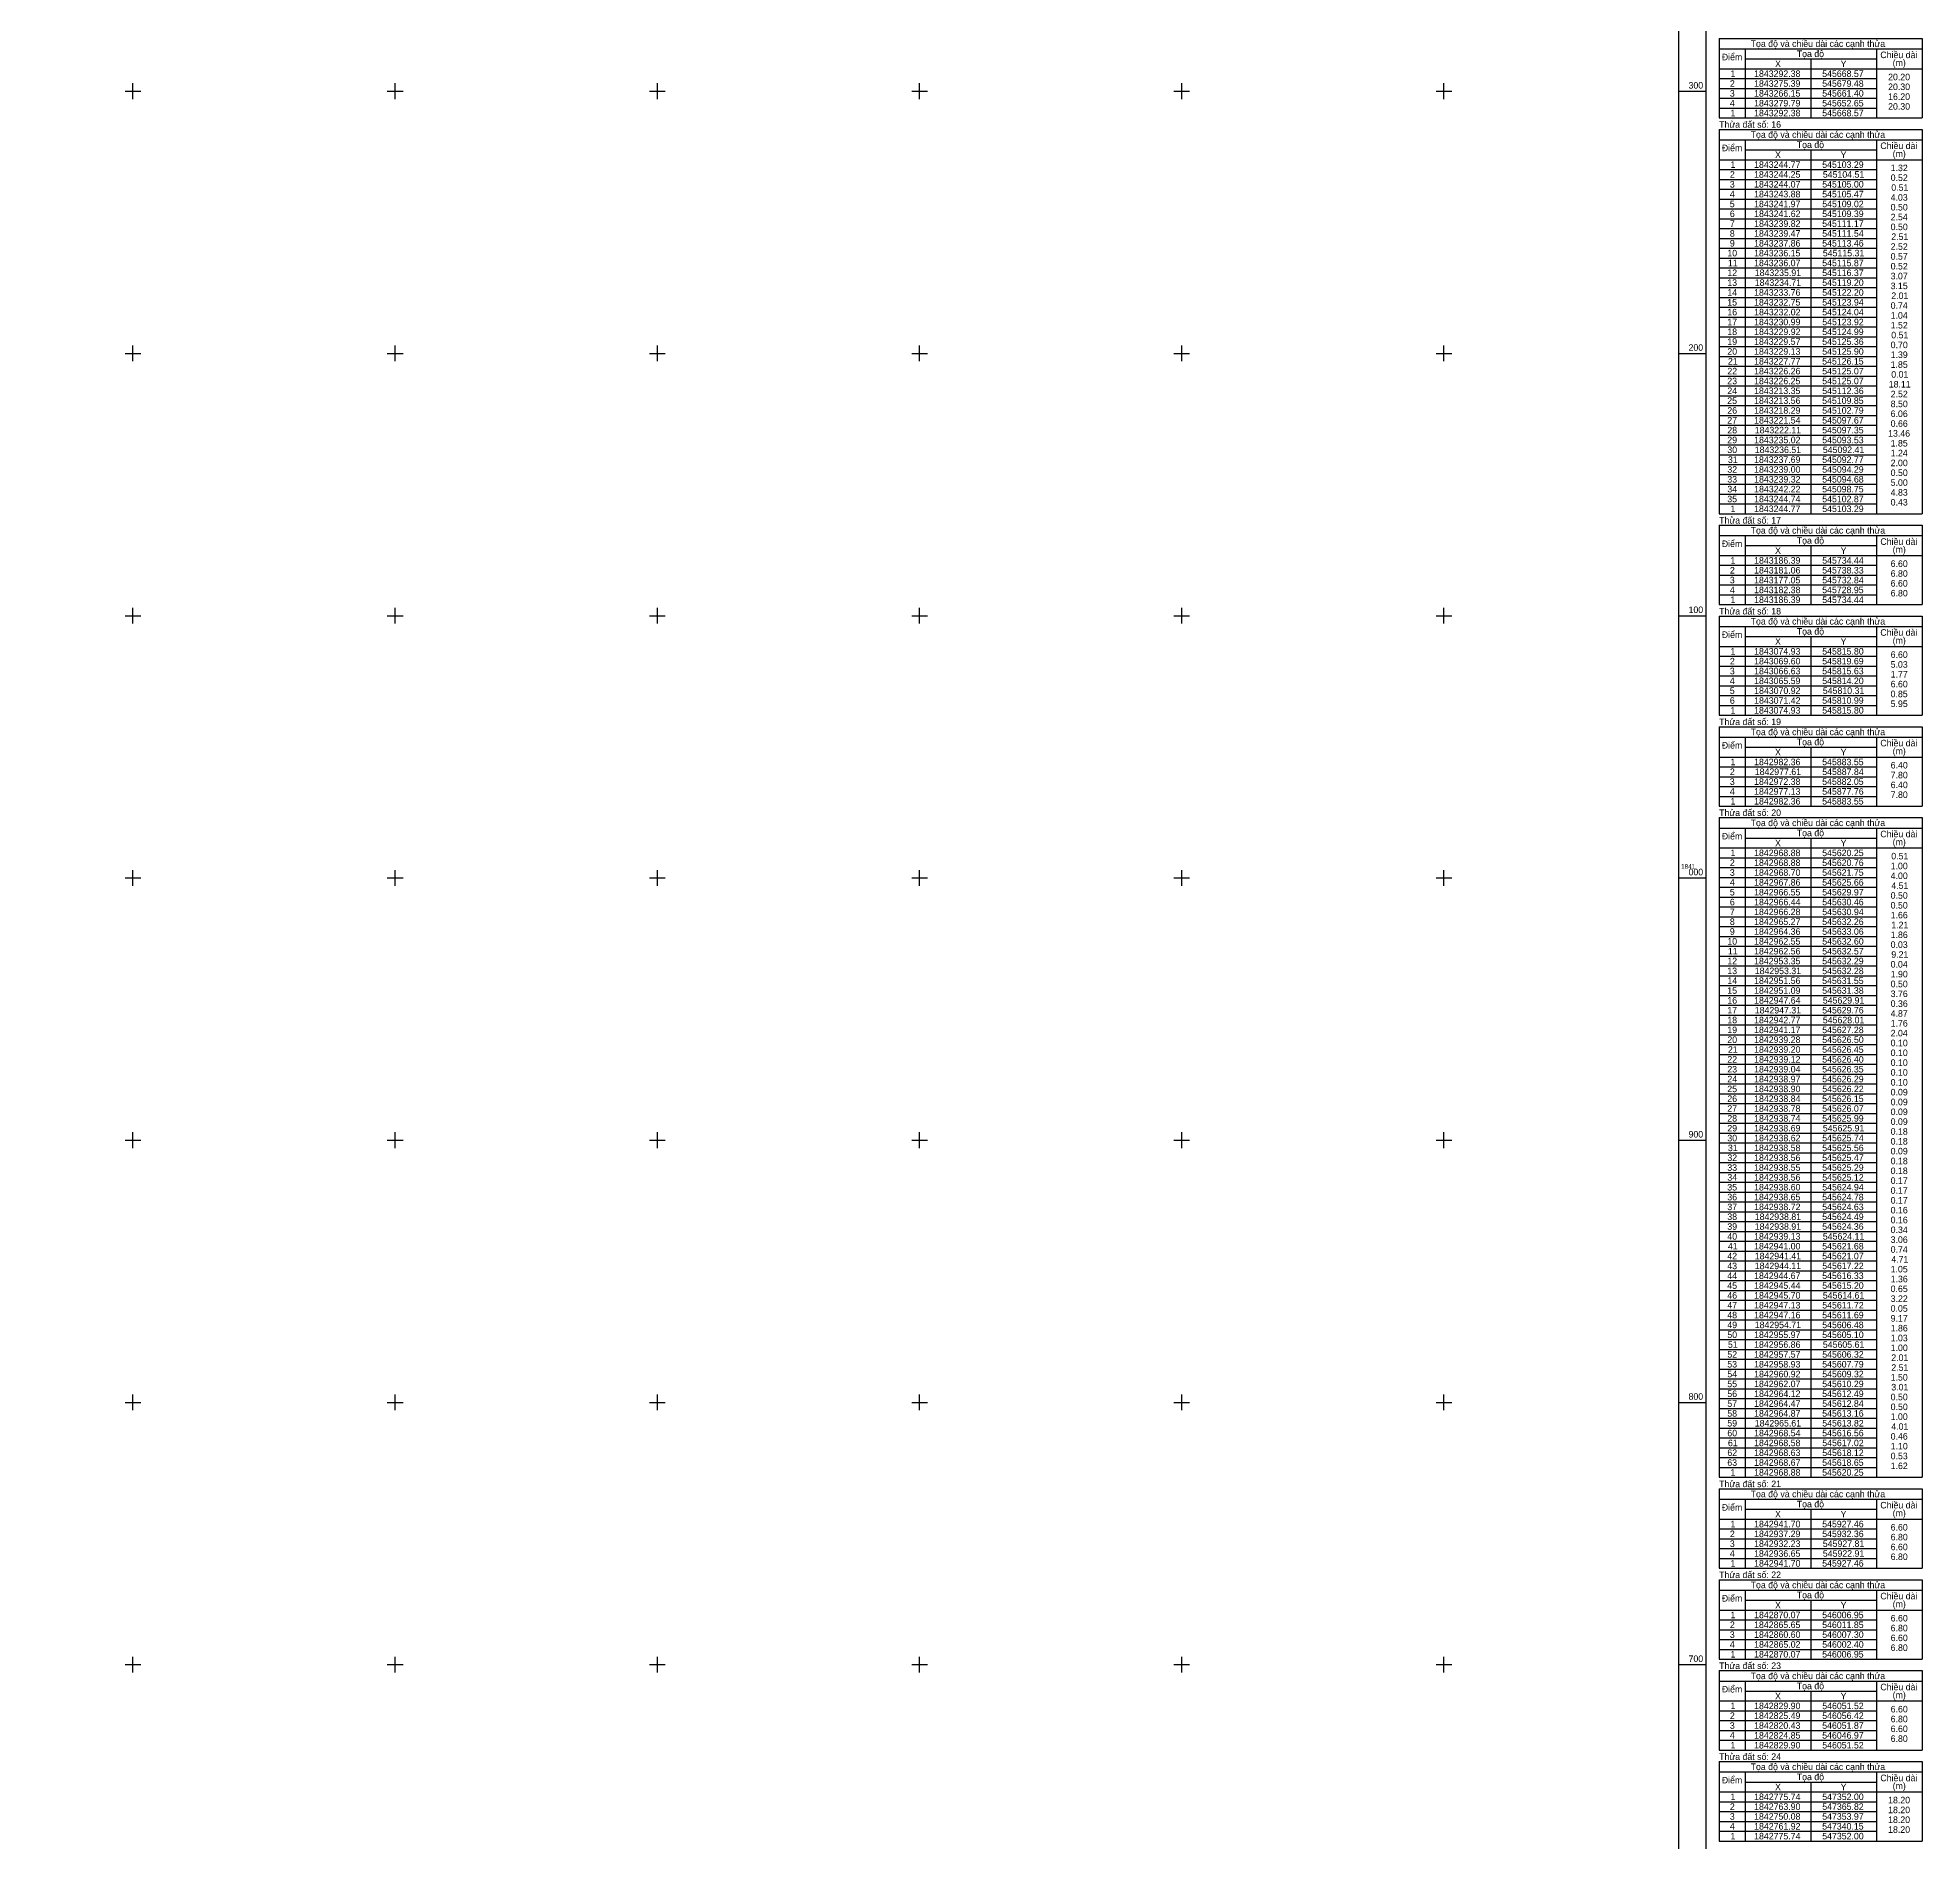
# Model space of a CAD drawing. Extents: x 542197 to 550482, y 1822129 to 1845893.
# Drawn here: x 549764 to 550482, y 1840632 to 1841320 of the extents above; entities that cross this region are included whole.
import ezdxf

# ---------------------------------------------------------------- set-up
doc = ezdxf.new("R2010")
doc.units = 0
doc.layers.add('Level 63', color=7, linetype='Continuous')

msp = doc.modelspace()

# ---------------------------------------------------------------- linework, layer by layer
at = {"layer": 'Level 63'}
for p, q in [((550404.92, 1841320.11), (550482.42, 1841320.11)), ((550404.92, 1841320.11), (550404.92, 1841289.81)), ((550482.42, 1841320.11), (550482.42, 1841289.81)), ((550404.92, 1841316.16), (550482.42, 1841316.16)), ((550414.92, 1841316.16), (550414.92, 1841289.81)), ((550414.92, 1841312.31), (550464.92, 1841312.31)), ((550439.92, 1841312.31), (550439.92, 1841289.81)), ((550464.92, 1841316.16), (550464.92, 1841289.81)), ((549800, 1841297), (549800, 1841303)), ((549900, 1841297), (549900, 1841303)), ((550000, 1841297), (550000, 1841303)), ((550100, 1841297), (550100, 1841303)), ((550200, 1841297), (550200, 1841303)), ((550300, 1841297), (550300, 1841303)), ((550404.92, 1841308.56), (550482.42, 1841308.56)), ((550404.92, 1841304.81), (550464.92, 1841304.81)), ((549797, 1841300), (549803, 1841300)), ((549897, 1841300), (549903, 1841300)), ((549997, 1841300), (550003, 1841300)), ((550097, 1841300), (550103, 1841300)), ((550197, 1841300), (550203, 1841300)), ((550297, 1841300), (550303, 1841300)), ((550389.42, 1841300), (550399.92, 1841300)), ((550404.92, 1841301.06), (550464.92, 1841301.06)), ((550404.92, 1841297.31), (550464.92, 1841297.31)), ((550404.92, 1841293.56), (550464.92, 1841293.56)), ((550404.92, 1841289.81), (550482.42, 1841289.81)), ((550404.92, 1841285.43), (550482.42, 1841285.43)), ((550404.92, 1841285.43), (550404.92, 1841138.88)), ((550404.92, 1841281.48), (550482.42, 1841281.48)), ((550414.92, 1841281.48), (550414.92, 1841138.88)), ((550464.92, 1841281.48), (550464.92, 1841138.88)), ((550482.42, 1841285.43), (550482.42, 1841138.88)), ((550414.92, 1841277.63), (550464.92, 1841277.63)), ((550439.92, 1841277.63), (550439.92, 1841138.88)), ((550404.92, 1841273.88), (550482.42, 1841273.88)), ((550404.92, 1841270.13), (550464.92, 1841270.13)), ((550404.92, 1841266.38), (550464.92, 1841266.38)), ((550404.92, 1841262.63), (550464.92, 1841262.63)), ((550404.92, 1841258.88), (550464.92, 1841258.88)), ((550404.92, 1841255.13), (550464.92, 1841255.13)), ((550404.92, 1841251.38), (550464.92, 1841251.38)), ((550404.92, 1841247.63), (550464.92, 1841247.63)), ((550404.92, 1841243.88), (550464.92, 1841243.88)), ((550404.92, 1841240.13), (550464.92, 1841240.13)), ((550404.92, 1841236.38), (550464.92, 1841236.38)), ((550404.92, 1841232.63), (550464.92, 1841232.63)), ((550404.92, 1841228.88), (550464.92, 1841228.88)), ((550404.92, 1841225.13), (550464.92, 1841225.13)), ((550404.92, 1841221.38), (550464.92, 1841221.38)), ((550404.92, 1841217.63), (550464.92, 1841217.63)), ((550404.92, 1841213.88), (550464.92, 1841213.88)), ((550404.92, 1841210.13), (550464.92, 1841210.13)), ((549800, 1841197), (549800, 1841203)), ((549900, 1841197), (549900, 1841203)), ((550000, 1841197), (550000, 1841203)), ((550100, 1841197), (550100, 1841203)), ((550200, 1841197), (550200, 1841203)), ((550300, 1841197), (550300, 1841203)), ((550404.92, 1841206.38), (550464.92, 1841206.38)), ((550404.92, 1841202.63), (550464.92, 1841202.63)), ((549797, 1841200), (549803, 1841200)), ((549897, 1841200), (549903, 1841200)), ((549997, 1841200), (550003, 1841200)), ((550097, 1841200), (550103, 1841200)), ((550197, 1841200), (550203, 1841200)), ((550297, 1841200), (550303, 1841200)), ((550389.42, 1841200), (550399.92, 1841200)), ((550404.92, 1841198.88), (550464.92, 1841198.88)), ((550404.92, 1841195.13), (550464.92, 1841195.13)), ((550404.92, 1841191.38), (550464.92, 1841191.38)), ((550404.92, 1841187.63), (550464.92, 1841187.63)), ((550404.92, 1841183.88), (550464.92, 1841183.88)), ((550404.92, 1841180.13), (550464.92, 1841180.13)), ((550404.92, 1841176.38), (550464.92, 1841176.38)), ((550404.92, 1841172.63), (550464.92, 1841172.63)), ((550404.92, 1841168.88), (550464.92, 1841168.88)), ((550404.92, 1841165.13), (550464.92, 1841165.13)), ((550404.92, 1841161.38), (550464.92, 1841161.38)), ((550404.92, 1841157.63), (550464.92, 1841157.63)), ((550404.92, 1841153.88), (550464.92, 1841153.88)), ((550404.92, 1841150.13), (550464.92, 1841150.13)), ((550404.92, 1841146.38), (550464.92, 1841146.38)), ((550404.92, 1841142.63), (550464.92, 1841142.63)), ((550404.92, 1841138.88), (550482.42, 1841138.88)), ((550404.92, 1841134.51), (550482.42, 1841134.51)), ((550404.92, 1841134.51), (550404.92, 1841104.21)), ((550404.92, 1841130.56), (550482.42, 1841130.56)), ((550414.92, 1841130.56), (550414.92, 1841104.21)), ((550464.92, 1841130.56), (550464.92, 1841104.21)), ((550482.42, 1841134.51), (550482.42, 1841104.21)), ((550414.92, 1841126.71), (550464.92, 1841126.71)), ((550439.92, 1841126.71), (550439.92, 1841104.21)), ((550404.92, 1841122.96), (550482.42, 1841122.96)), ((550404.92, 1841119.21), (550464.92, 1841119.21)), ((550404.92, 1841115.46), (550464.92, 1841115.46)), ((550404.92, 1841111.71), (550464.92, 1841111.71)), ((549800, 1841097), (549800, 1841103)), ((549900, 1841097), (549900, 1841103)), ((550000, 1841097), (550000, 1841103)), ((550100, 1841097), (550100, 1841103)), ((550200, 1841097), (550200, 1841103)), ((550300, 1841097), (550300, 1841103)), ((550404.92, 1841107.96), (550464.92, 1841107.96)), ((550404.92, 1841104.21), (550482.42, 1841104.21)), ((549797, 1841100), (549803, 1841100)), ((549897, 1841100), (549903, 1841100)), ((549997, 1841100), (550003, 1841100)), ((550097, 1841100), (550103, 1841100)), ((550197, 1841100), (550203, 1841100)), ((550297, 1841100), (550303, 1841100)), ((550389.42, 1841100), (550399.92, 1841100)), ((550404.92, 1841099.83), (550482.42, 1841099.83)), ((550404.92, 1841099.83), (550404.92, 1841062.03)), ((550404.92, 1841095.88), (550482.42, 1841095.88)), ((550414.92, 1841095.88), (550414.92, 1841062.03)), ((550464.92, 1841095.88), (550464.92, 1841062.03)), ((550482.42, 1841099.83), (550482.42, 1841062.03)), ((550404.92, 1841088.28), (550482.42, 1841088.28)), ((550414.92, 1841092.03), (550464.92, 1841092.03)), ((550439.92, 1841092.03), (550439.92, 1841062.03)), ((550404.92, 1841084.53), (550464.92, 1841084.53)), ((550404.92, 1841080.78), (550464.92, 1841080.78)), ((550404.92, 1841077.03), (550464.92, 1841077.03)), ((550404.92, 1841073.28), (550464.92, 1841073.28)), ((550404.92, 1841069.53), (550464.92, 1841069.53)), ((550404.92, 1841065.78), (550464.92, 1841065.78)), ((550404.92, 1841062.03), (550482.42, 1841062.03)), ((550404.92, 1841057.66), (550482.42, 1841057.66)), ((550404.92, 1841057.66), (550404.92, 1841027.36)), ((550404.92, 1841053.71), (550482.42, 1841053.71)), ((550414.92, 1841053.71), (550414.92, 1841027.36)), ((550464.92, 1841053.71), (550464.92, 1841027.36)), ((550482.42, 1841057.66), (550482.42, 1841027.36)), ((550404.92, 1841046.11), (550482.42, 1841046.11)), ((550414.92, 1841049.86), (550464.92, 1841049.86)), ((550439.92, 1841049.86), (550439.92, 1841027.36)), ((550404.92, 1841042.36), (550464.92, 1841042.36)), ((550404.92, 1841038.61), (550464.92, 1841038.61)), ((550404.92, 1841034.86), (550464.92, 1841034.86)), ((550404.92, 1841031.11), (550464.92, 1841031.11)), ((550404.92, 1841027.36), (550482.42, 1841027.36)), ((550404.92, 1841022.98), (550482.42, 1841022.98)), ((550404.92, 1841022.98), (550404.92, 1840771.43)), ((550482.42, 1841022.98), (550482.42, 1840771.43)), ((550404.92, 1841019.03), (550482.42, 1841019.03)), ((550414.92, 1841019.03), (550414.92, 1840771.43)), ((550464.92, 1841019.03), (550464.92, 1840771.43)), ((550404.92, 1841011.43), (550482.42, 1841011.43)), ((550414.92, 1841015.18), (550464.92, 1841015.18)), ((550439.92, 1841015.18), (550439.92, 1840771.43)), ((549800, 1840997), (549800, 1841003)), ((549900, 1840997), (549900, 1841003)), ((550000, 1840997), (550000, 1841003)), ((550100, 1840997), (550100, 1841003)), ((550200, 1840997), (550200, 1841003)), ((550300, 1840997), (550300, 1841003)), ((550404.92, 1841007.68), (550464.92, 1841007.68)), ((550404.92, 1841003.93), (550464.92, 1841003.93)), ((549797, 1841000), (549803, 1841000)), ((549897, 1841000), (549903, 1841000)), ((549997, 1841000), (550003, 1841000)), ((550097, 1841000), (550103, 1841000)), ((550197, 1841000), (550203, 1841000)), ((550297, 1841000), (550303, 1841000)), ((550389.42, 1841000), (550399.92, 1841000)), ((550404.92, 1841000.18), (550464.92, 1841000.18)), ((550404.92, 1840996.43), (550464.92, 1840996.43)), ((550404.92, 1840992.68), (550464.92, 1840992.68)), ((550404.92, 1840988.93), (550464.92, 1840988.93)), ((550404.92, 1840985.18), (550464.92, 1840985.18)), ((550404.92, 1840981.43), (550464.92, 1840981.43)), ((550404.92, 1840977.68), (550464.92, 1840977.68)), ((550404.92, 1840973.93), (550464.92, 1840973.93)), ((550404.92, 1840970.18), (550464.92, 1840970.18)), ((550404.92, 1840966.43), (550464.92, 1840966.43)), ((550404.92, 1840962.68), (550464.92, 1840962.68)), ((550404.92, 1840958.93), (550464.92, 1840958.93)), ((550404.92, 1840955.18), (550464.92, 1840955.18)), ((550404.92, 1840951.43), (550464.92, 1840951.43)), ((550404.92, 1840947.68), (550464.92, 1840947.68)), ((550404.92, 1840943.93), (550464.92, 1840943.93)), ((550404.92, 1840940.18), (550464.92, 1840940.18)), ((550404.92, 1840936.43), (550464.92, 1840936.43)), ((550404.92, 1840932.68), (550464.92, 1840932.68)), ((550404.92, 1840928.93), (550464.92, 1840928.93)), ((550404.92, 1840925.18), (550464.92, 1840925.18)), ((550404.92, 1840921.43), (550464.92, 1840921.43)), ((550404.92, 1840917.68), (550464.92, 1840917.68)), ((550404.92, 1840913.93), (550464.92, 1840913.93)), ((550404.92, 1840910.18), (550464.92, 1840910.18)), ((549800, 1840897), (549800, 1840903)), ((549900, 1840897), (549900, 1840903)), ((550000, 1840897), (550000, 1840903)), ((550100, 1840897), (550100, 1840903)), ((550200, 1840897), (550200, 1840903)), ((550300, 1840897), (550300, 1840903)), ((550404.92, 1840906.43), (550464.92, 1840906.43)), ((550404.92, 1840902.68), (550464.92, 1840902.68)), ((549797, 1840900), (549803, 1840900)), ((549897, 1840900), (549903, 1840900)), ((549997, 1840900), (550003, 1840900)), ((550097, 1840900), (550103, 1840900)), ((550197, 1840900), (550203, 1840900)), ((550297, 1840900), (550303, 1840900)), ((550389.42, 1840900), (550399.92, 1840900)), ((550404.92, 1840898.93), (550464.92, 1840898.93)), ((550404.92, 1840895.18), (550464.92, 1840895.18)), ((550404.92, 1840891.43), (550464.92, 1840891.43)), ((550404.92, 1840887.68), (550464.92, 1840887.68)), ((550404.92, 1840883.93), (550464.92, 1840883.93)), ((550404.92, 1840880.18), (550464.92, 1840880.18)), ((550404.92, 1840876.43), (550464.92, 1840876.43)), ((550404.92, 1840872.68), (550464.92, 1840872.68)), ((550404.92, 1840868.93), (550464.92, 1840868.93)), ((550404.92, 1840865.18), (550464.92, 1840865.18)), ((550404.92, 1840861.43), (550464.92, 1840861.43)), ((550404.92, 1840857.68), (550464.92, 1840857.68)), ((550404.92, 1840853.93), (550464.92, 1840853.93)), ((550404.92, 1840850.18), (550464.92, 1840850.18)), ((550404.92, 1840846.43), (550464.92, 1840846.43)), ((550404.92, 1840842.68), (550464.92, 1840842.68)), ((550404.92, 1840838.93), (550464.92, 1840838.93)), ((550404.92, 1840835.18), (550464.92, 1840835.18)), ((550404.92, 1840831.43), (550464.92, 1840831.43)), ((550404.92, 1840827.68), (550464.92, 1840827.68)), ((550404.92, 1840823.93), (550464.92, 1840823.93)), ((550404.92, 1840820.18), (550464.92, 1840820.18)), ((550404.92, 1840816.43), (550464.92, 1840816.43)), ((550404.92, 1840812.68), (550464.92, 1840812.68)), ((550404.92, 1840808.93), (550464.92, 1840808.93)), ((549797, 1840800), (549803, 1840800)), ((549800, 1840797), (549800, 1840803)), ((549897, 1840800), (549903, 1840800)), ((549900, 1840797), (549900, 1840803)), ((549997, 1840800), (550003, 1840800)), ((550000, 1840797), (550000, 1840803)), ((550097, 1840800), (550103, 1840800)), ((550100, 1840797), (550100, 1840803)), ((550197, 1840800), (550203, 1840800)), ((550200, 1840797), (550200, 1840803)), ((550297, 1840800), (550303, 1840800)), ((550300, 1840797), (550300, 1840803)), ((550389.42, 1840800), (550399.92, 1840800)), ((550404.92, 1840805.18), (550464.92, 1840805.18)), ((550404.92, 1840801.43), (550464.92, 1840801.43)), ((550404.92, 1840797.68), (550464.92, 1840797.68)), ((550404.92, 1840793.93), (550464.92, 1840793.93)), ((550404.92, 1840790.18), (550464.92, 1840790.18)), ((550404.92, 1840786.43), (550464.92, 1840786.43)), ((550404.92, 1840782.68), (550464.92, 1840782.68)), ((550404.92, 1840778.93), (550464.92, 1840778.93)), ((550404.92, 1840775.18), (550464.92, 1840775.18)), ((550404.92, 1840771.43), (550482.42, 1840771.43)), ((550404.92, 1840767.06), (550482.42, 1840767.06)), ((550404.92, 1840767.06), (550404.92, 1840736.76)), ((550482.42, 1840767.06), (550482.42, 1840736.76)), ((550404.92, 1840763.11), (550482.42, 1840763.11)), ((550414.92, 1840763.11), (550414.92, 1840736.76)), ((550414.92, 1840759.26), (550464.92, 1840759.26)), ((550439.92, 1840759.26), (550439.92, 1840736.76)), ((550464.92, 1840763.11), (550464.92, 1840736.76)), ((550404.92, 1840755.51), (550482.42, 1840755.51)), ((550404.92, 1840751.76), (550464.92, 1840751.76)), ((550404.92, 1840748.01), (550464.92, 1840748.01)), ((550404.92, 1840744.26), (550464.92, 1840744.26)), ((550404.92, 1840740.51), (550464.92, 1840740.51)), ((550404.92, 1840736.76), (550482.42, 1840736.76)), ((550404.92, 1840732.38), (550482.42, 1840732.38)), ((550404.92, 1840732.38), (550404.92, 1840702.08)), ((550404.92, 1840728.43), (550482.42, 1840728.43)), ((550414.92, 1840728.43), (550414.92, 1840702.08)), ((550464.92, 1840728.43), (550464.92, 1840702.08)), ((550482.42, 1840732.38), (550482.42, 1840702.08)), ((550404.92, 1840720.83), (550482.42, 1840720.83)), ((550414.92, 1840724.58), (550464.92, 1840724.58)), ((550439.92, 1840724.58), (550439.92, 1840702.08)), ((550404.92, 1840717.08), (550464.92, 1840717.08)), ((550404.92, 1840713.33), (550464.92, 1840713.33)), ((550404.92, 1840709.58), (550464.92, 1840709.58)), ((549797, 1840700), (549803, 1840700)), ((549800, 1840697), (549800, 1840703)), ((549897, 1840700), (549903, 1840700)), ((549900, 1840697), (549900, 1840703)), ((549997, 1840700), (550003, 1840700)), ((550000, 1840697), (550000, 1840703)), ((550097, 1840700), (550103, 1840700)), ((550100, 1840697), (550100, 1840703)), ((550197, 1840700), (550203, 1840700)), ((550200, 1840697), (550200, 1840703)), ((550297, 1840700), (550303, 1840700)), ((550300, 1840697), (550300, 1840703)), ((550389.42, 1840700), (550399.92, 1840700)), ((550404.92, 1840705.83), (550464.92, 1840705.83)), ((550404.92, 1840702.08), (550482.42, 1840702.08)), ((550404.92, 1840697.71), (550482.42, 1840697.71)), ((550404.92, 1840697.71), (550404.92, 1840667.41)), ((550404.92, 1840693.76), (550482.42, 1840693.76)), ((550414.92, 1840693.76), (550414.92, 1840667.41)), ((550464.92, 1840693.76), (550464.92, 1840667.41)), ((550482.42, 1840697.71), (550482.42, 1840667.41)), ((550404.92, 1840686.16), (550482.42, 1840686.16)), ((550414.92, 1840689.91), (550464.92, 1840689.91)), ((550439.92, 1840689.91), (550439.92, 1840667.41)), ((550404.92, 1840682.41), (550464.92, 1840682.41)), ((550404.92, 1840678.66), (550464.92, 1840678.66)), ((550404.92, 1840674.91), (550464.92, 1840674.91)), ((550404.92, 1840671.16), (550464.92, 1840671.16)), ((550404.92, 1840667.41), (550482.42, 1840667.41)), ((550404.92, 1840663.03), (550482.42, 1840663.03)), ((550404.92, 1840663.03), (550404.92, 1840632.73)), ((550404.92, 1840659.08), (550482.42, 1840659.08)), ((550414.92, 1840659.08), (550414.92, 1840632.73)), ((550464.92, 1840659.08), (550464.92, 1840632.73)), ((550482.42, 1840663.03), (550482.42, 1840632.73)), ((550404.92, 1840651.48), (550482.42, 1840651.48)), ((550414.92, 1840655.23), (550464.92, 1840655.23)), ((550439.92, 1840655.23), (550439.92, 1840632.73)), ((550404.92, 1840647.73), (550464.92, 1840647.73)), ((550404.92, 1840643.98), (550464.92, 1840643.98)), ((550404.92, 1840640.23), (550464.92, 1840640.23)), ((550404.92, 1840636.48), (550464.92, 1840636.48)), ((550404.92, 1840632.73), (550482.42, 1840632.73))]:
    msp.add_line(p, q, dxfattribs=at)
for points in [[(542202.44, 1845862.31), (550399.92, 1845862.31), (550399.92, 1839658.45), (542202.44, 1839658.45), (542202.44, 1845862.31)], [(542212.94, 1845851.81), (550389.42, 1845851.81), (550389.42, 1839668.95), (542212.94, 1839668.95), (542212.94, 1845851.81)]]:
    msp.add_lwpolyline(points, dxfattribs=at)

# ---------------------------------------------------------------- texts
for s, height, p in [('Tọa độ và chiều dài các cạnh thửa', 2.5, (550416.95, 1841316.88)), ('Điểm', 2.5, (550405.95, 1841311.78)), ('X', 2.5, (550426.26, 1841309.18)), ('Tọa độ', 2.5, (550434.54, 1841313.03)), ('Y', 2.5, (550451.26, 1841309.18)), ('Chiều dài', 2.5, (550466.41, 1841312.61)), ('(m)', 2.5, (550471.11, 1841309.6)), ('300', 2.5, (550393.26, 1841301)), ('2', 2.5, (550409.04, 1841301.68)), ('1', 2.5, (550409.27, 1841305.43)), ('1843292.38', 2.5, (550418.27, 1841305.43)), ('1843275.39', 2.5, (550418.27, 1841301.68)), ('545679.48', 2.5, (550444.24, 1841301.68)), ('545668.57', 2.5, (550444.24, 1841305.43)), ('20.20', 2.5, (550469.38, 1841304.18)), ('20.30', 2.5, (550469.38, 1841300.43)), ('4', 2.5, (550409.03, 1841294.18)), ('3', 2.5, (550409.02, 1841297.93)), ('1843266.15', 2.5, (550418.26, 1841297.93)), ('1843279.79', 2.5, (550418.27, 1841294.18)), ('545652.65', 2.5, (550444.23, 1841294.18)), ('545661.40', 2.5, (550444.25, 1841297.93)), ('16.20', 2.5, (550469.38, 1841296.68)), ('Thửa đất số: 16', 2.5, (550404.92, 1841286.06)), ('1', 2.5, (550409.27, 1841290.43)), ('1843292.38', 2.5, (550418.27, 1841290.43)), ('545668.57', 2.5, (550444.24, 1841290.43)), ('20.30', 2.5, (550469.38, 1841292.93)), ('Tọa độ và chiều dài các cạnh thửa', 2.5, (550416.95, 1841282.21)), ('Điểm', 2.5, (550405.95, 1841277.11)), ('X', 2.5, (550426.26, 1841274.51)), ('Tọa độ', 2.5, (550434.54, 1841278.36)), ('Y', 2.5, (550451.26, 1841274.51)), ('Chiều dài', 2.5, (550466.41, 1841277.94)), ('(m)', 2.5, (550471.11, 1841274.92)), ('2', 2.5, (550409.04, 1841267.01)), ('1', 2.5, (550409.27, 1841270.76)), ('1843244.25', 2.5, (550418.26, 1841267.01)), ('1843244.77', 2.5, (550418.27, 1841270.76)), ('545103.29', 2.5, (550444.24, 1841270.76)), ('545104.51', 2.5, (550444.48, 1841267.01)), ('0.52', 2.5, (550470.36, 1841265.76)), ('1.32', 2.5, (550470.36, 1841269.51)), ('4', 2.5, (550409.03, 1841259.51)), ('3', 2.5, (550409.02, 1841263.26)), ('1843243.88', 2.5, (550418.27, 1841259.51)), ('1843244.07', 2.5, (550418.27, 1841263.26)), ('545105.00', 2.5, (550444.25, 1841263.26)), ('545105.47', 2.5, (550444.24, 1841259.51)), ('4.03', 2.5, (550470.35, 1841258.26)), ('0.51', 2.5, (550470.59, 1841262.01)), ('5', 2.5, (550409.01, 1841255.76)), ('6', 2.5, (550409.02, 1841252.01)), ('1843241.97', 2.5, (550418.27, 1841255.76)), ('1843241.62', 2.5, (550418.29, 1841252.01)), ('545109.39', 2.5, (550444.24, 1841252.01)), ('545109.02', 2.5, (550444.26, 1841255.76)), ('0.50', 2.5, (550470.35, 1841254.51)), ('2.54', 2.5, (550470.35, 1841250.76)), ('8', 2.5, (550409.02, 1841244.51)), ('7', 2.5, (550409.02, 1841248.26)), ('1843239.47', 2.5, (550418.27, 1841244.51)), ('1843239.82', 2.5, (550418.29, 1841248.26)), ('545111.17', 2.5, (550444.24, 1841248.26)), ('545111.54', 2.5, (550444.25, 1841244.51)), ('0.50', 2.5, (550470.35, 1841247.01)), ('2.51', 2.5, (550470.59, 1841243.26)), ('10', 2.5, (550408.06, 1841237.01)), ('9', 2.5, (550409.02, 1841240.76)), ('1843236.15', 2.5, (550418.26, 1841237.01)), ('1843237.86', 2.5, (550418.27, 1841240.76)), ('545113.46', 2.5, (550444.24, 1841240.76)), ('545115.31', 2.5, (550444.48, 1841237.01)), ('0.57', 2.5, (550470.35, 1841235.76)), ('2.52', 2.5, (550470.36, 1841239.51)), ('12', 2.5, (550408.07, 1841229.51)), ('11', 2.5, (550408.29, 1841233.26)), ('1843236.07', 2.5, (550418.27, 1841233.26)), ('1843235.91', 2.5, (550418.51, 1841229.51)), ('545115.87', 2.5, (550444.24, 1841233.26)), ('545116.37', 2.5, (550444.24, 1841229.51)), ('0.52', 2.5, (550470.36, 1841232.01)), ('13', 2.5, (550408.05, 1841225.76)), ('14', 2.5, (550408.06, 1841222.01)), ('1843233.76', 2.5, (550418.27, 1841222.01)), ('1843234.71', 2.5, (550418.51, 1841225.76)), ('545119.20', 2.5, (550444.25, 1841225.76)), ('545122.20', 2.5, (550444.25, 1841222.01)), ('3.15', 2.5, (550470.34, 1841224.51)), ('3.07', 2.5, (550470.35, 1841228.26)), ('15', 2.5, (550408.04, 1841218.26)), ('16', 2.5, (550408.05, 1841214.51)), ('1843232.75', 2.5, (550418.26, 1841218.26)), ('1843232.02', 2.5, (550418.29, 1841214.51)), ('545123.94', 2.5, (550444.25, 1841218.26)), ('545124.04', 2.5, (550444.25, 1841214.51)), ('0.74', 2.5, (550470.35, 1841217.01)), ('2.01', 2.5, (550470.59, 1841220.76)), ('17', 2.5, (550408.05, 1841210.76)), ('18', 2.5, (550408.05, 1841207.01)), ('1843230.99', 2.5, (550418.27, 1841210.76)), ('1843229.92', 2.5, (550418.29, 1841207.01)), ('545124.99', 2.5, (550444.24, 1841207.01)), ('545123.92', 2.5, (550444.26, 1841210.76)), ('1.04', 2.5, (550470.35, 1841213.26)), ('1.52', 2.5, (550470.36, 1841209.51)), ('200', 2.5, (550393.26, 1841201)), ('19', 2.5, (550408.05, 1841203.26)), ('1843229.57', 2.5, (550418.27, 1841203.26)), ('545125.36', 2.5, (550444.24, 1841203.26)), ('0.70', 2.5, (550470.35, 1841202.01)), ('0.51', 2.5, (550470.59, 1841205.76)), ('20', 2.5, (550408.06, 1841199.51)), ('21', 2.5, (550408.29, 1841195.76)), ('1843229.13', 2.5, (550418.27, 1841199.51)), ('1843227.77', 2.5, (550418.27, 1841195.76)), ('545126.15', 2.5, (550444.23, 1841195.76)), ('545125.90', 2.5, (550444.25, 1841199.51)), ('1.85', 2.5, (550470.34, 1841194.51)), ('1.39', 2.5, (550470.35, 1841198.26)), ('23', 2.5, (550408.05, 1841188.26)), ('22', 2.5, (550408.07, 1841192.01)), ('1843226.25', 2.5, (550418.26, 1841188.26)), ('1843226.26', 2.5, (550418.27, 1841192.01)), ('545125.07', 2.5, (550444.24, 1841192.01)), ('545125.07', 2.5, (550444.24, 1841188.26)), ('18.11', 2.5, (550469.62, 1841187.01)), ('0.01', 2.5, (550470.59, 1841190.76)), ('25', 2.5, (550408.04, 1841180.76)), ('24', 2.5, (550408.06, 1841184.51)), ('1843213.35', 2.5, (550418.26, 1841184.51)), ('1843213.56', 2.5, (550418.27, 1841180.76)), ('545109.85', 2.5, (550444.23, 1841180.76)), ('545112.36', 2.5, (550444.24, 1841184.51)), ('8.50', 2.5, (550470.35, 1841179.51)), ('2.52', 2.5, (550470.36, 1841183.26)), ('26', 2.5, (550408.05, 1841177.01)), ('27', 2.5, (550408.05, 1841173.26)), ('1843218.29', 2.5, (550418.27, 1841177.01)), ('1843221.54', 2.5, (550418.28, 1841173.26)), ('545102.79', 2.5, (550444.24, 1841177.01)), ('545097.67', 2.5, (550444.24, 1841173.26)), ('0.66', 2.5, (550470.35, 1841172.01)), ('6.06', 2.5, (550470.35, 1841175.76)), ('28', 2.5, (550408.05, 1841169.51)), ('29', 2.5, (550408.05, 1841165.76)), ('1843235.02', 2.5, (550418.29, 1841165.76)), ('1843222.11', 2.5, (550418.51, 1841169.51)), ('545097.35', 2.5, (550444.23, 1841169.51)), ('545093.53', 2.5, (550444.24, 1841165.76)), ('13.46', 2.5, (550469.38, 1841168.26)), ('1.85', 2.5, (550470.34, 1841164.51)), ('30', 2.5, (550408.06, 1841162.01)), ('31', 2.5, (550408.29, 1841158.26)), ('1843237.69', 2.5, (550418.27, 1841158.26)), ('1843236.51', 2.5, (550418.51, 1841162.01)), ('545092.77', 2.5, (550444.24, 1841158.26)), ('545092.41', 2.5, (550444.48, 1841162.01)), ('2.00', 2.5, (550470.35, 1841157.01)), ('1.24', 2.5, (550470.35, 1841160.76)), ('33', 2.5, (550408.05, 1841150.76)), ('32', 2.5, (550408.07, 1841154.51)), ('1843239.00', 2.5, (550418.28, 1841154.51)), ('1843239.32', 2.5, (550418.29, 1841150.76)), ('545094.29', 2.5, (550444.24, 1841154.51)), ('545094.68', 2.5, (550444.24, 1841150.76)), ('0.50', 2.5, (550470.35, 1841153.26)), ('5.00', 2.5, (550470.35, 1841149.51)), ('35', 2.5, (550408.04, 1841143.26)), ('34', 2.5, (550408.06, 1841147.01)), ('1843244.74', 2.5, (550418.28, 1841143.26)), ('1843242.22', 2.5, (550418.29, 1841147.01)), ('545098.75', 2.5, (550444.23, 1841147.01)), ('545102.87', 2.5, (550444.24, 1841143.26)), ('4.83', 2.5, (550470.35, 1841145.76)), ('Thửa đất số: 17', 2.5, (550404.92, 1841135.13)), ('1', 2.5, (550409.27, 1841139.51)), ('1843244.77', 2.5, (550418.27, 1841139.51)), ('545103.29', 2.5, (550444.24, 1841139.51)), ('0.43', 2.5, (550470.35, 1841142.01)), ('Tọa độ và chiều dài các cạnh thửa', 2.5, (550416.95, 1841131.28)), ('Điểm', 2.5, (550405.95, 1841126.18)), ('X', 2.5, (550426.26, 1841123.58)), ('Tọa độ', 2.5, (550434.54, 1841127.43)), ('Y', 2.5, (550451.26, 1841123.58)), ('Chiều dài', 2.5, (550466.41, 1841127.01)), ('(m)', 2.5, (550471.11, 1841124)), ('2', 2.5, (550409.04, 1841116.08)), ('1', 2.5, (550409.27, 1841119.83)), ('1843186.39', 2.5, (550418.27, 1841119.83)), ('1843181.06', 2.5, (550418.27, 1841116.08)), ('545734.44', 2.5, (550444.25, 1841119.83)), ('545738.33', 2.5, (550444.24, 1841116.08)), ('6.60', 2.5, (550470.35, 1841118.58)), ('6.80', 2.5, (550470.35, 1841114.83)), ('4', 2.5, (550409.03, 1841108.58)), ('3', 2.5, (550409.02, 1841112.33)), ('1843177.05', 2.5, (550418.26, 1841112.33)), ('1843182.38', 2.5, (550418.27, 1841108.58)), ('545728.95', 2.5, (550444.23, 1841108.58)), ('545732.84', 2.5, (550444.25, 1841112.33)), ('6.60', 2.5, (550470.35, 1841111.08)), ('6.80', 2.5, (550470.35, 1841107.33)), ('100', 2.5, (550393.26, 1841101)), ('Thửa đất số: 18', 2.5, (550404.92, 1841100.46)), ('1', 2.5, (550409.27, 1841104.83)), ('1843186.39', 2.5, (550418.27, 1841104.83)), ('545734.44', 2.5, (550444.25, 1841104.83)), ('Điểm', 2.5, (550405.95, 1841091.51)), ('Tọa độ và chiều dài các cạnh thửa', 2.5, (550416.95, 1841096.61)), ('Tọa độ', 2.5, (550434.54, 1841092.76)), ('Chiều dài', 2.5, (550466.41, 1841092.34)), ('1', 2.5, (550409.27, 1841085.16)), ('1843074.93', 2.5, (550418.27, 1841085.16)), ('X', 2.5, (550426.26, 1841088.91)), ('545815.80', 2.5, (550444.25, 1841085.16)), ('Y', 2.5, (550451.26, 1841088.91)), ('(m)', 2.5, (550471.11, 1841089.32)), ('3', 2.5, (550409.02, 1841077.66)), ('2', 2.5, (550409.04, 1841081.41)), ('1843069.60', 2.5, (550418.28, 1841081.41)), ('1843066.63', 2.5, (550418.27, 1841077.66)), ('545819.69', 2.5, (550444.24, 1841081.41)), ('545815.63', 2.5, (550444.24, 1841077.66)), ('5.03', 2.5, (550470.35, 1841080.16)), ('6.60', 2.5, (550470.35, 1841083.91)), ('4', 2.5, (550409.03, 1841073.91)), ('1843065.59', 2.5, (550418.27, 1841073.91)), ('545814.20', 2.5, (550444.25, 1841073.91)), ('6.60', 2.5, (550470.35, 1841072.66)), ('1.77', 2.5, (550470.35, 1841076.41)), ('5', 2.5, (550409.01, 1841070.16)), ('6', 2.5, (550409.02, 1841066.41)), ('1843070.92', 2.5, (550418.29, 1841070.16)), ('1843071.42', 2.5, (550418.29, 1841066.41)), ('545810.99', 2.5, (550444.24, 1841066.41)), ('545810.31', 2.5, (550444.48, 1841070.16)), ('0.85', 2.5, (550470.34, 1841068.91)), ('5.95', 2.5, (550470.34, 1841065.16)), ('Thửa đất số: 19', 2.5, (550404.92, 1841058.28)), ('1', 2.5, (550409.27, 1841062.66)), ('1843074.93', 2.5, (550418.27, 1841062.66)), ('545815.80', 2.5, (550444.25, 1841062.66)), ('Điểm', 2.5, (550405.95, 1841049.33)), ('Tọa độ và chiều dài các cạnh thửa', 2.5, (550416.95, 1841054.43)), ('Tọa độ', 2.5, (550434.54, 1841050.58)), ('Chiều dài', 2.5, (550466.41, 1841050.16)), ('1', 2.5, (550409.27, 1841042.98)), ('1842982.36', 2.5, (550418.27, 1841042.98)), ('X', 2.5, (550426.26, 1841046.73)), ('545883.55', 2.5, (550444.23, 1841042.98)), ('Y', 2.5, (550451.26, 1841046.73)), ('6.40', 2.5, (550470.35, 1841041.73)), ('(m)', 2.5, (550471.11, 1841047.15)), ('3', 2.5, (550409.02, 1841035.48)), ('2', 2.5, (550409.04, 1841039.23)), ('1842972.38', 2.5, (550418.27, 1841035.48)), ('1842977.61', 2.5, (550418.51, 1841039.23)), ('545882.05', 2.5, (550444.23, 1841035.48)), ('545887.84', 2.5, (550444.25, 1841039.23)), ('7.80', 2.5, (550470.35, 1841037.98)), ('4', 2.5, (550409.03, 1841031.73)), ('1', 2.5, (550409.27, 1841027.98)), ('1842977.13', 2.5, (550418.27, 1841031.73)), ('1842982.36', 2.5, (550418.27, 1841027.98)), ('545883.55', 2.5, (550444.23, 1841027.98)), ('545877.76', 2.5, (550444.24, 1841031.73)), ('6.40', 2.5, (550470.35, 1841034.23)), ('7.80', 2.5, (550470.35, 1841030.48)), ('Thửa đất số: 20', 2.5, (550404.92, 1841023.61)), ('Tọa độ và chiều dài các cạnh thửa', 2.5, (550416.95, 1841019.76)), ('Điểm', 2.5, (550405.95, 1841014.66)), ('Tọa độ', 2.5, (550434.54, 1841015.91)), ('Chiều dài', 2.5, (550466.41, 1841015.49)), ('1', 2.5, (550409.27, 1841008.31)), ('1842968.88', 2.5, (550418.27, 1841008.31)), ('X', 2.5, (550426.26, 1841012.06)), ('545620.25', 2.5, (550444.23, 1841008.31)), ('Y', 2.5, (550451.26, 1841012.06)), ('0.51', 2.5, (550470.59, 1841007.06)), ('(m)', 2.5, (550471.11, 1841012.47)), ('1841', 1.75, (550390.42, 1841003.5)), ('000', 2.5, (550393.26, 1841001)), ('3', 2.5, (550409.02, 1841000.81)), ('2', 2.5, (550409.04, 1841004.56)), ('1842968.88', 2.5, (550418.27, 1841004.56)), ('1842968.70', 2.5, (550418.28, 1841000.81)), ('545621.75', 2.5, (550444.23, 1841000.81)), ('545620.76', 2.5, (550444.24, 1841004.56)), ('4.00', 2.5, (550470.35, 1840999.56)), ('1.00', 2.5, (550470.35, 1841003.31)), ('4', 2.5, (550409.03, 1840997.06)), ('5', 2.5, (550409.01, 1840993.31)), ('1842966.55', 2.5, (550418.26, 1840993.31)), ('1842967.86', 2.5, (550418.27, 1840997.06)), ('545625.66', 2.5, (550444.24, 1840997.06)), ('545629.97', 2.5, (550444.24, 1840993.31)), ('0.50', 2.5, (550470.35, 1840992.06)), ('4.51', 2.5, (550470.59, 1840995.81)), ('6', 2.5, (550409.02, 1840989.56)), ('7', 2.5, (550409.02, 1840985.81)), ('1842966.28', 2.5, (550418.27, 1840985.81)), ('1842966.44', 2.5, (550418.28, 1840989.56)), ('545630.46', 2.5, (550444.24, 1840989.56)), ('545630.94', 2.5, (550444.25, 1840985.81)), ('0.50', 2.5, (550470.35, 1840988.31)), ('1.66', 2.5, (550470.35, 1840984.56)), ('8', 2.5, (550409.02, 1840982.06)), ('9', 2.5, (550409.02, 1840978.31)), ('1842965.27', 2.5, (550418.27, 1840982.06)), ('1842964.36', 2.5, (550418.27, 1840978.31)), ('545632.26', 2.5, (550444.24, 1840982.06)), ('545633.06', 2.5, (550444.24, 1840978.31)), ('1.86', 2.5, (550470.35, 1840977.06)), ('1.21', 2.5, (550470.59, 1840980.81)), ('10', 2.5, (550408.06, 1840974.56)), ('11', 2.5, (550408.29, 1840970.81)), ('1842962.55', 2.5, (550418.26, 1840974.56)), ('1842962.56', 2.5, (550418.27, 1840970.81)), ('545632.60', 2.5, (550444.25, 1840974.56)), ('545632.57', 2.5, (550444.24, 1840970.81)), ('0.03', 2.5, (550470.35, 1840973.31)), ('13', 2.5, (550408.05, 1840963.31)), ('12', 2.5, (550408.07, 1840967.06)), ('1842953.35', 2.5, (550418.26, 1840967.06)), ('1842953.31', 2.5, (550418.51, 1840963.31)), ('545632.29', 2.5, (550444.24, 1840967.06)), ('545632.28', 2.5, (550444.24, 1840963.31)), ('0.04', 2.5, (550470.35, 1840965.81)), ('9.21', 2.5, (550470.59, 1840969.56)), ('15', 2.5, (550408.04, 1840955.81)), ('14', 2.5, (550408.06, 1840959.56)), ('1842951.09', 2.5, (550418.27, 1840955.81)), ('1842951.56', 2.5, (550418.27, 1840959.56)), ('545631.55', 2.5, (550444.23, 1840959.56)), ('545631.38', 2.5, (550444.24, 1840955.81)), ('0.50', 2.5, (550470.35, 1840958.31)), ('1.90', 2.5, (550470.35, 1840962.06)), ('16', 2.5, (550408.05, 1840952.06)), ('17', 2.5, (550408.05, 1840948.31)), ('1842947.64', 2.5, (550418.28, 1840952.06)), ('1842947.31', 2.5, (550418.51, 1840948.31)), ('545629.76', 2.5, (550444.24, 1840948.31)), ('545629.91', 2.5, (550444.48, 1840952.06)), ('3.76', 2.5, (550470.35, 1840954.56)), ('0.36', 2.5, (550470.35, 1840950.81)), ('18', 2.5, (550408.05, 1840944.56)), ('1842942.77', 2.5, (550418.27, 1840944.56)), ('545628.01', 2.5, (550444.48, 1840944.56)), ('4.87', 2.5, (550470.35, 1840947.06)), ('1.76', 2.5, (550470.35, 1840943.31)), ('20', 2.5, (550408.06, 1840937.06)), ('19', 2.5, (550408.05, 1840940.81)), ('1842939.28', 2.5, (550418.27, 1840937.06)), ('1842941.17', 2.5, (550418.27, 1840940.81)), ('545627.28', 2.5, (550444.24, 1840940.81)), ('545626.50', 2.5, (550444.25, 1840937.06)), ('0.10', 2.5, (550470.35, 1840935.81)), ('2.04', 2.5, (550470.35, 1840939.56)), ('22', 2.5, (550408.07, 1840929.56)), ('21', 2.5, (550408.29, 1840933.31)), ('1842939.20', 2.5, (550418.28, 1840933.31)), ('1842939.12', 2.5, (550418.29, 1840929.56)), ('545626.45', 2.5, (550444.23, 1840933.31)), ('545626.40', 2.5, (550444.25, 1840929.56)), ('0.10', 2.5, (550470.35, 1840932.06)), ('0.10', 2.5, (550470.35, 1840928.31)), ('23', 2.5, (550408.05, 1840925.81)), ('24', 2.5, (550408.06, 1840922.06)), ('1842939.04', 2.5, (550418.28, 1840925.81)), ('1842938.97', 2.5, (550418.27, 1840922.06)), ('545626.35', 2.5, (550444.23, 1840925.81)), ('545626.29', 2.5, (550444.24, 1840922.06)), ('0.10', 2.5, (550470.35, 1840924.56)), ('0.10', 2.5, (550470.35, 1840920.81)), ('25', 2.5, (550408.04, 1840918.31)), ('26', 2.5, (550408.05, 1840914.56)), ('1842938.90', 2.5, (550418.28, 1840918.31)), ('1842938.84', 2.5, (550418.28, 1840914.56)), ('545626.15', 2.5, (550444.23, 1840914.56)), ('545626.22', 2.5, (550444.26, 1840918.31)), ('0.09', 2.5, (550470.35, 1840917.06)), ('0.09', 2.5, (550470.35, 1840913.31)), ('27', 2.5, (550408.05, 1840910.81)), ('28', 2.5, (550408.05, 1840907.06)), ('1842938.78', 2.5, (550418.27, 1840910.81)), ('1842938.74', 2.5, (550418.28, 1840907.06)), ('545625.99', 2.5, (550444.24, 1840907.06)), ('545626.07', 2.5, (550444.24, 1840910.81)), ('0.09', 2.5, (550470.35, 1840909.56)), ('0.09', 2.5, (550470.35, 1840905.81)), ('900', 2.5, (550393.26, 1840901)), ('30', 2.5, (550408.06, 1840899.56)), ('29', 2.5, (550408.05, 1840903.31)), ('1842938.69', 2.5, (550418.27, 1840903.31)), ('1842938.62', 2.5, (550418.29, 1840899.56)), ('545625.74', 2.5, (550444.25, 1840899.56)), ('545625.91', 2.5, (550444.48, 1840903.31)), ('0.18', 2.5, (550470.35, 1840902.06)), ('0.18', 2.5, (550470.35, 1840898.31)), ('32', 2.5, (550408.07, 1840892.06)), ('31', 2.5, (550408.29, 1840895.81)), ('1842938.58', 2.5, (550418.27, 1840895.81)), ('1842938.56', 2.5, (550418.27, 1840892.06)), ('545625.56', 2.5, (550444.24, 1840895.81)), ('545625.47', 2.5, (550444.24, 1840892.06)), ('0.09', 2.5, (550470.35, 1840894.56)), ('0.18', 2.5, (550470.35, 1840890.81)), ('33', 2.5, (550408.05, 1840888.31)), ('34', 2.5, (550408.06, 1840884.56)), ('1842938.55', 2.5, (550418.26, 1840888.31)), ('1842938.56', 2.5, (550418.27, 1840884.56)), ('545625.29', 2.5, (550444.24, 1840888.31)), ('545625.12', 2.5, (550444.26, 1840884.56)), ('0.18', 2.5, (550470.35, 1840887.06)), ('35', 2.5, (550408.04, 1840880.81)), ('36', 2.5, (550408.05, 1840877.06)), ('1842938.65', 2.5, (550418.26, 1840877.06)), ('1842938.60', 2.5, (550418.28, 1840880.81)), ('545624.78', 2.5, (550444.24, 1840877.06)), ('545624.94', 2.5, (550444.25, 1840880.81)), ('0.17', 2.5, (550470.35, 1840883.31)), ('0.17', 2.5, (550470.35, 1840879.56)), ('37', 2.5, (550408.05, 1840873.31)), ('38', 2.5, (550408.05, 1840869.56)), ('1842938.72', 2.5, (550418.29, 1840873.31)), ('1842938.81', 2.5, (550418.51, 1840869.56)), ('545624.49', 2.5, (550444.24, 1840869.56)), ('545624.63', 2.5, (550444.24, 1840873.31)), ('0.17', 2.5, (550470.35, 1840875.81)), ('0.16', 2.5, (550470.35, 1840872.06)), ('40', 2.5, (550408.06, 1840862.06)), ('39', 2.5, (550408.05, 1840865.81)), ('1842939.13', 2.5, (550418.27, 1840862.06)), ('1842938.91', 2.5, (550418.51, 1840865.81)), ('545624.36', 2.5, (550444.24, 1840865.81)), ('545624.11', 2.5, (550444.48, 1840862.06)), ('0.16', 2.5, (550470.35, 1840868.31)), ('0.34', 2.5, (550470.35, 1840864.56)), ('41', 2.5, (550408.29, 1840858.31)), ('1842941.00', 2.5, (550418.28, 1840858.31)), ('545621.68', 2.5, (550444.24, 1840858.31)), ('3.06', 2.5, (550470.35, 1840860.81)), ('0.74', 2.5, (550470.35, 1840857.06)), ('43', 2.5, (550408.05, 1840850.81)), ('42', 2.5, (550408.07, 1840854.56)), ('1842941.41', 2.5, (550418.51, 1840854.56)), ('1842944.11', 2.5, (550418.51, 1840850.81)), ('545621.07', 2.5, (550444.24, 1840854.56)), ('545617.22', 2.5, (550444.26, 1840850.81)), ('1.05', 2.5, (550470.34, 1840849.56)), ('4.71', 2.5, (550470.59, 1840853.31)), ('45', 2.5, (550408.04, 1840843.31)), ('44', 2.5, (550408.06, 1840847.06)), ('1842944.67', 2.5, (550418.27, 1840847.06)), ('1842945.44', 2.5, (550418.28, 1840843.31)), ('545616.33', 2.5, (550444.24, 1840847.06)), ('545615.20', 2.5, (550444.25, 1840843.31)), ('0.65', 2.5, (550470.34, 1840842.06)), ('1.36', 2.5, (550470.35, 1840845.81)), ('46', 2.5, (550408.05, 1840839.56)), ('47', 2.5, (550408.05, 1840835.81)), ('1842945.70', 2.5, (550418.28, 1840839.56)), ('1842947.13', 2.5, (550418.27, 1840835.81)), ('545611.72', 2.5, (550444.26, 1840835.81)), ('545614.61', 2.5, (550444.48, 1840839.56)), ('0.05', 2.5, (550470.34, 1840834.56)), ('3.22', 2.5, (550470.36, 1840838.31)), ('48', 2.5, (550408.05, 1840832.06)), ('49', 2.5, (550408.05, 1840828.31)), ('1842947.16', 2.5, (550418.27, 1840832.06)), ('1842954.71', 2.5, (550418.51, 1840828.31)), ('545611.69', 2.5, (550444.24, 1840832.06)), ('545606.48', 2.5, (550444.24, 1840828.31)), ('9.17', 2.5, (550470.35, 1840830.81)), ('1.86', 2.5, (550470.35, 1840827.06)), ('50', 2.5, (550408.06, 1840824.56)), ('51', 2.5, (550408.29, 1840820.81)), ('1842955.97', 2.5, (550418.27, 1840824.56)), ('1842956.86', 2.5, (550418.27, 1840820.81)), ('545605.10', 2.5, (550444.25, 1840824.56)), ('545605.61', 2.5, (550444.48, 1840820.81)), ('1.03', 2.5, (550470.35, 1840823.31)), ('1.00', 2.5, (550470.35, 1840819.56)), ('53', 2.5, (550408.05, 1840813.31)), ('52', 2.5, (550408.07, 1840817.06)), ('1842957.57', 2.5, (550418.27, 1840817.06)), ('1842958.93', 2.5, (550418.27, 1840813.31)), ('545607.79', 2.5, (550444.24, 1840813.31)), ('545606.32', 2.5, (550444.26, 1840817.06)), ('2.01', 2.5, (550470.59, 1840815.81)), ('2.51', 2.5, (550470.59, 1840812.06)), ('55', 2.5, (550408.04, 1840805.81)), ('54', 2.5, (550408.06, 1840809.56)), ('1842962.07', 2.5, (550418.27, 1840805.81)), ('1842960.92', 2.5, (550418.29, 1840809.56)), ('545610.29', 2.5, (550444.24, 1840805.81)), ('545609.32', 2.5, (550444.26, 1840809.56)), ('1.50', 2.5, (550470.35, 1840808.31)), ('3.01', 2.5, (550470.59, 1840804.56)), ('800', 2.5, (550393.26, 1840801)), ('56', 2.5, (550408.05, 1840802.06)), ('57', 2.5, (550408.05, 1840798.31)), ('1842964.47', 2.5, (550418.27, 1840798.31)), ('1842964.12', 2.5, (550418.29, 1840802.06)), ('545612.49', 2.5, (550444.24, 1840802.06)), ('545612.84', 2.5, (550444.25, 1840798.31)), ('0.50', 2.5, (550470.35, 1840800.81)), ('58', 2.5, (550408.05, 1840794.56)), ('59', 2.5, (550408.05, 1840790.81)), ('1842964.87', 2.5, (550418.27, 1840794.56)), ('1842965.61', 2.5, (550418.51, 1840790.81)), ('545613.16', 2.5, (550444.24, 1840794.56)), ('545613.82', 2.5, (550444.26, 1840790.81)), ('0.50', 2.5, (550470.35, 1840797.06)), ('1.00', 2.5, (550470.35, 1840793.31)), ('60', 2.5, (550408.06, 1840787.06)), ('61', 2.5, (550408.29, 1840783.31)), ('1842968.58', 2.5, (550418.27, 1840783.31)), ('1842968.54', 2.5, (550418.28, 1840787.06)), ('545616.56', 2.5, (550444.24, 1840787.06)), ('545617.02', 2.5, (550444.26, 1840783.31)), ('0.46', 2.5, (550470.35, 1840785.81)), ('4.01', 2.5, (550470.59, 1840789.56)), ('63', 2.5, (550408.05, 1840775.81)), ('62', 2.5, (550408.07, 1840779.56)), ('1842968.63', 2.5, (550418.27, 1840779.56)), ('1842968.67', 2.5, (550418.27, 1840775.81)), ('545618.65', 2.5, (550444.23, 1840775.81)), ('545618.12', 2.5, (550444.26, 1840779.56)), ('0.53', 2.5, (550470.35, 1840778.31)), ('1.10', 2.5, (550470.35, 1840782.06)), ('1', 2.5, (550409.27, 1840772.06)), ('1842968.88', 2.5, (550418.27, 1840772.06)), ('545620.25', 2.5, (550444.23, 1840772.06)), ('1.62', 2.5, (550470.36, 1840774.56)), ('Thửa đất số: 21', 2.5, (550404.92, 1840767.68)), ('Tọa độ và chiều dài các cạnh thửa', 2.5, (550416.95, 1840763.83)), ('Điểm', 2.5, (550405.95, 1840758.73)), ('X', 2.5, (550426.26, 1840756.13)), ('Tọa độ', 2.5, (550434.54, 1840759.98)), ('Y', 2.5, (550451.26, 1840756.13)), ('Chiều dài', 2.5, (550466.41, 1840759.56)), ('(m)', 2.5, (550471.11, 1840756.55)), ('2', 2.5, (550409.04, 1840748.63)), ('1', 2.5, (550409.27, 1840752.38)), ('1842937.29', 2.5, (550418.27, 1840748.63)), ('1842941.70', 2.5, (550418.28, 1840752.38)), ('545927.46', 2.5, (550444.24, 1840752.38)), ('545932.36', 2.5, (550444.24, 1840748.63)), ('6.60', 2.5, (550470.35, 1840751.13)), ('6.80', 2.5, (550470.35, 1840747.38)), ('4', 2.5, (550409.03, 1840741.13)), ('3', 2.5, (550409.02, 1840744.88)), ('1842936.65', 2.5, (550418.26, 1840741.13)), ('1842932.23', 2.5, (550418.27, 1840744.88)), ('545927.81', 2.5, (550444.48, 1840744.88)), ('545922.91', 2.5, (550444.48, 1840741.13)), ('6.60', 2.5, (550470.35, 1840743.63)), ('6.80', 2.5, (550470.35, 1840739.88)), ('Thửa đất số: 22', 2.5, (550404.92, 1840733.01)), ('1', 2.5, (550409.27, 1840737.38)), ('1842941.70', 2.5, (550418.28, 1840737.38)), ('545927.46', 2.5, (550444.24, 1840737.38)), ('Tọa độ và chiều dài các cạnh thửa', 2.5, (550416.95, 1840729.16)), ('Tọa độ', 2.5, (550434.54, 1840725.31)), ('Điểm', 2.5, (550405.95, 1840724.06)), ('X', 2.5, (550426.26, 1840721.46)), ('Y', 2.5, (550451.26, 1840721.46)), ('Chiều dài', 2.5, (550466.41, 1840724.89)), ('(m)', 2.5, (550471.11, 1840721.87)), ('2', 2.5, (550409.04, 1840713.96)), ('1', 2.5, (550409.27, 1840717.71)), ('1842865.65', 2.5, (550418.26, 1840713.96)), ('1842870.07', 2.5, (550418.27, 1840717.71)), ('546006.95', 2.5, (550444.23, 1840717.71)), ('546011.85', 2.5, (550444.23, 1840713.96)), ('6.60', 2.5, (550470.35, 1840716.46)), ('6.80', 2.5, (550470.35, 1840712.71)), ('4', 2.5, (550409.03, 1840706.46)), ('3', 2.5, (550409.02, 1840710.21)), ('1842860.60', 2.5, (550418.28, 1840710.21)), ('1842865.02', 2.5, (550418.29, 1840706.46)), ('546007.30', 2.5, (550444.25, 1840710.21)), ('546002.40', 2.5, (550444.25, 1840706.46)), ('6.60', 2.5, (550470.35, 1840708.96)), ('6.80', 2.5, (550470.35, 1840705.21)), ('700', 2.5, (550393.26, 1840701)), ('Thửa đất số: 23', 2.5, (550404.92, 1840698.33)), ('1', 2.5, (550409.27, 1840702.71)), ('1842870.07', 2.5, (550418.27, 1840702.71)), ('546006.95', 2.5, (550444.23, 1840702.71)), ('Điểm', 2.5, (550405.95, 1840689.38)), ('Tọa độ và chiều dài các cạnh thửa', 2.5, (550416.95, 1840694.48)), ('Tọa độ', 2.5, (550434.54, 1840690.63)), ('Chiều dài', 2.5, (550466.41, 1840690.21)), ('1', 2.5, (550409.27, 1840683.03)), ('1842829.90', 2.5, (550418.28, 1840683.03)), ('X', 2.5, (550426.26, 1840686.78)), ('546051.52', 2.5, (550444.26, 1840683.03)), ('Y', 2.5, (550451.26, 1840686.78)), ('(m)', 2.5, (550471.11, 1840687.2)), ('3', 2.5, (550409.02, 1840675.53)), ('2', 2.5, (550409.04, 1840679.28)), ('1842825.49', 2.5, (550418.27, 1840679.28)), ('1842820.43', 2.5, (550418.27, 1840675.53)), ('546051.87', 2.5, (550444.24, 1840675.53)), ('546056.42', 2.5, (550444.26, 1840679.28)), ('6.60', 2.5, (550470.35, 1840681.78)), ('6.80', 2.5, (550470.35, 1840678.03)), ('4', 2.5, (550409.03, 1840671.78)), ('1', 2.5, (550409.27, 1840668.03)), ('1842824.85', 2.5, (550418.26, 1840671.78)), ('1842829.90', 2.5, (550418.28, 1840668.03)), ('546046.97', 2.5, (550444.24, 1840671.78)), ('546051.52', 2.5, (550444.26, 1840668.03)), ('6.60', 2.5, (550470.35, 1840674.28)), ('6.80', 2.5, (550470.35, 1840670.53)), ('Thửa đất số: 24', 2.5, (550404.92, 1840663.66)), ('Điểm', 2.5, (550405.95, 1840654.71)), ('Tọa độ và chiều dài các cạnh thửa', 2.5, (550416.95, 1840659.81)), ('Tọa độ', 2.5, (550434.54, 1840655.96)), ('Chiều dài', 2.5, (550466.41, 1840655.54)), ('1', 2.5, (550409.27, 1840648.36)), ('1842775.74', 2.5, (550418.28, 1840648.36)), ('X', 2.5, (550426.26, 1840652.11)), ('547352.00', 2.5, (550444.25, 1840648.36)), ('Y', 2.5, (550451.26, 1840652.11)), ('18.20', 2.5, (550469.38, 1840647.11)), ('(m)', 2.5, (550471.11, 1840652.52)), ('3', 2.5, (550409.02, 1840640.86)), ('2', 2.5, (550409.04, 1840644.61)), ('1842750.08', 2.5, (550418.27, 1840640.86)), ('1842763.90', 2.5, (550418.28, 1840644.61)), ('547353.97', 2.5, (550444.24, 1840640.86)), ('547365.82', 2.5, (550444.26, 1840644.61)), ('18.20', 2.5, (550469.38, 1840643.36)), ('18.20', 2.5, (550469.38, 1840639.61)), ('4', 2.5, (550409.03, 1840637.11)), ('1', 2.5, (550409.27, 1840633.36)), ('1842775.74', 2.5, (550418.28, 1840633.36)), ('1842761.92', 2.5, (550418.29, 1840637.11)), ('547340.15', 2.5, (550444.23, 1840637.11)), ('547352.00', 2.5, (550444.25, 1840633.36)), ('18.20', 2.5, (550469.38, 1840635.86))]:
    msp.add_text(s, height=height, dxfattribs=at).set_placement(p)

doc.saveas('drawing.dxf')
